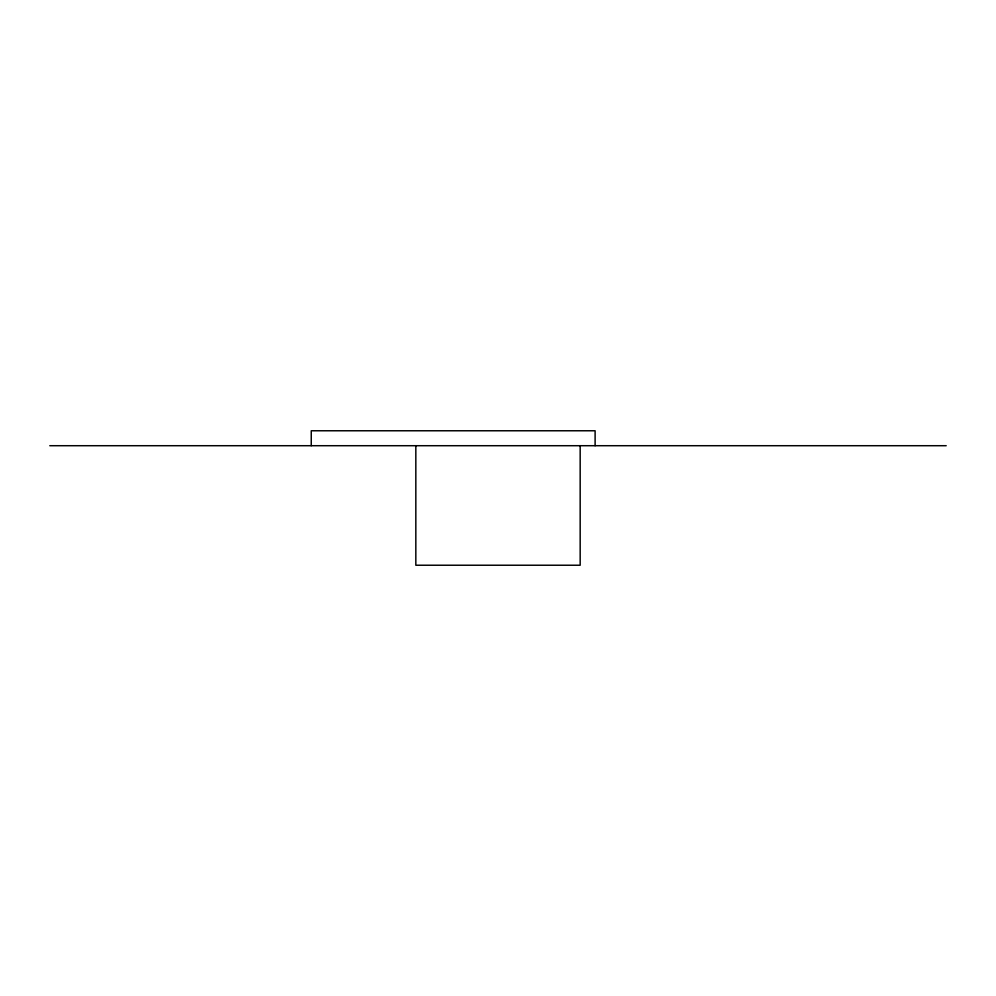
<?xml version="1.0" encoding="UTF-8"?>
<svg xmlns="http://www.w3.org/2000/svg" width="996" height="996" viewBox="0 0 996 996"><rect width="100%" height="100%" fill="white"/><g stroke="black" fill="none" stroke-linecap="round" stroke-linejoin="round"><path stroke-width="1.49" d="M49.8 445.71L946.2 445.71M595.11 445.71L595.11 430.77L311.25 430.77L311.25 445.71M580.17 445.71L580.17 565.23L415.83 565.23L415.83 445.71"/></g></svg>
